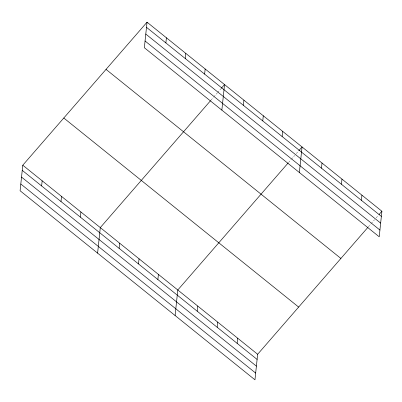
<?xml version="1.0" encoding="UTF-8"?>
<svg xmlns="http://www.w3.org/2000/svg" width="402" height="402" viewBox="0 0 402 402"><rect width="100%" height="100%" fill="white"/><g stroke="black" fill="none" stroke-linecap="round" stroke-linejoin="round"><path stroke-width="0.3" stroke-dasharray="2.01 1.51" d="M211.01 100.153L213.472 97.319M213.884 96.847L217.16 93.073M217.572 92.601L220.854 88.827M288.515 162.544L290.978 159.71M291.385 159.237L294.666 155.463M296.304 153.574L298.354 151.217M368.368 226.823L370.83 223.994M371.237 223.522L374.518 219.743M376.161 217.854L378.212 215.497"/><path stroke-width="0.6" d="M147.037 22.185L144.353 47.727L379.217 236.788L381.9 211.246L147.037 22.185L22.783 165.212L20.1 190.754L254.963 379.815L257.647 354.273L367.961 227.296M41.622 185.955L42.16 180.81M60.993 201.553L61.536 196.407M80.37 217.15L80.913 212.005M97.606 253.144L100.289 227.602L210.603 100.626M119.123 248.346L119.665 243.2M138.499 263.943L139.042 258.798M165.875 42.929L166.413 37.783M157.875 279.541L158.418 274.395M185.252 58.526L185.789 53.381M175.106 315.53L177.795 289.993L288.103 163.016M204.628 74.124L205.166 68.978M197.216 311.208L197.754 306.063M221.859 110.118L224.542 84.576L221.261 88.355M217.18 327.278L217.718 322.133M243.376 105.319L243.919 100.173M237.14 343.348L237.682 338.203M262.752 120.917L263.295 115.771M282.129 136.514L282.671 131.369M299.364 172.508L302.048 146.966L298.766 150.745M321.469 168.182L322.012 163.036M341.434 184.252L341.971 179.106M361.398 200.322L361.936 195.176M379.031 214.552L381.9 211.246M146.499 27.331L381.357 216.392M145.79 34.059L380.654 223.12M145.062 40.994L379.925 230.06M106.033 69.385L340.896 258.446M63.787 118.012L298.651 307.078M22.783 165.212L257.647 354.273M22.246 170.358L257.104 359.418M21.537 177.086L256.396 366.147M20.809 184.021L255.667 373.081"/></g></svg>
